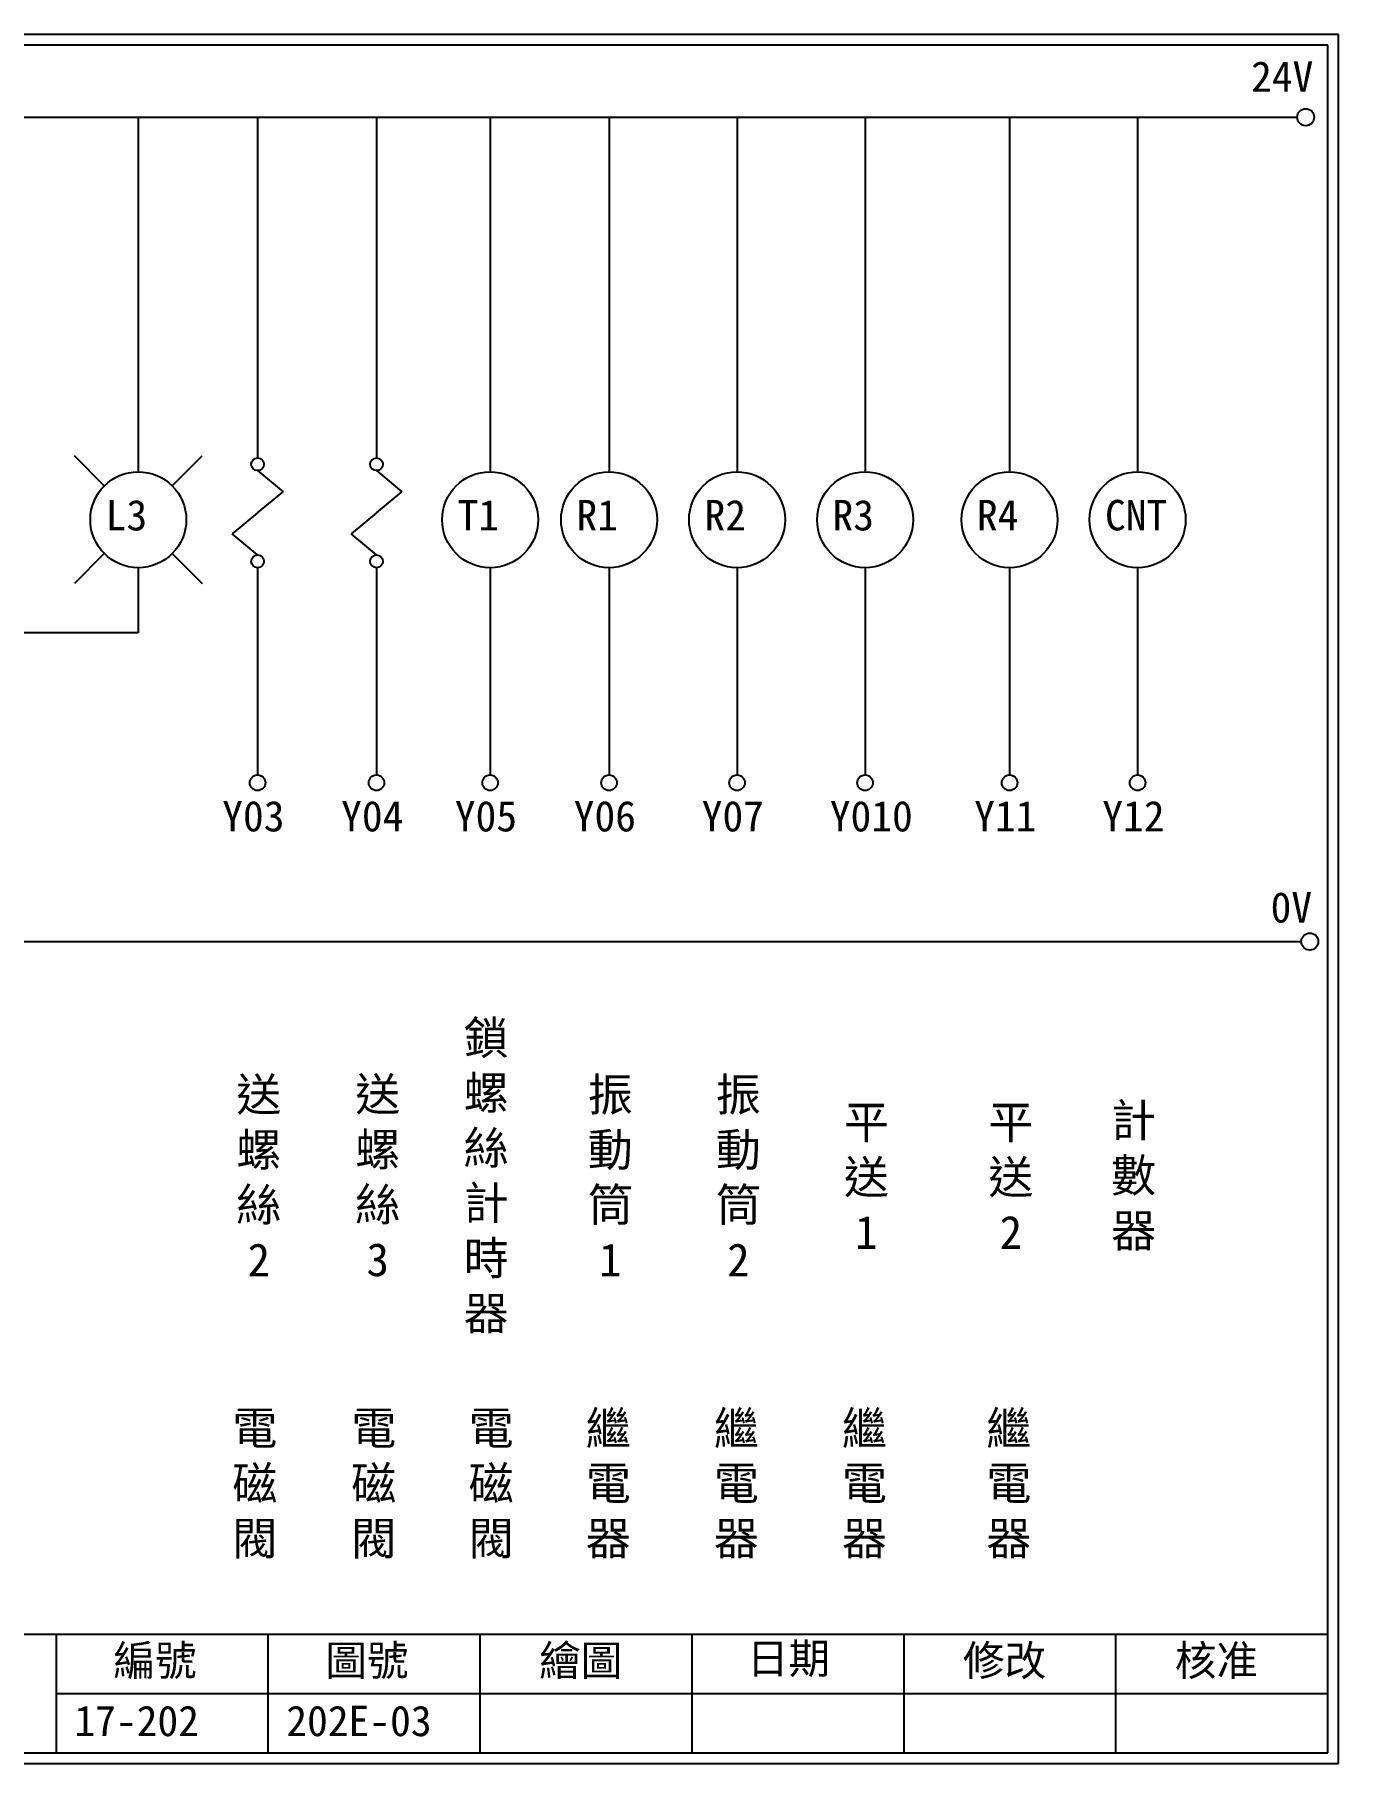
# Model space of a CAD drawing. Extents: x 926 to 1213, y 3 to 207.
# Drawn here: x 1058.9 to 1212.7, y 3 to 207 of the extents above; entities that cross this region are included whole.
import ezdxf

# ---------------------------------------------------------------- set-up
doc = ezdxf.new("R2010")
doc.units = 0
doc.layers.get('0').update_dxf_attribs({"linetype": 'CONTINUOUS'})
doc.layers.add('圖框層', color=7, linetype='CONTINUOUS')
doc.layers.add('標尺寸層', color=3, linetype='CONTINUOUS')
doc.styles.add('CNS', font='romanc.shx', dxfattribs={"bigfont": 'chineset.shx'})
doc.styles.add('STSL', font='kaiu.ttf')

msp = doc.modelspace()

# ---------------------------------------------------------------- linework, layer by layer
for centre in [(1208.88, 197.22), (1209.36, 99.96)]:
    msp.add_circle(centre, 1)
at = {"layer": '圖框層', "color": 7}
for p, q in [((1212.74, 206.97), (925.74, 206.97)), ((1212.74, 3), (1212.74, 206.97)), ((1211.49, 205.72), (926.99, 205.72)), ((1211.49, 4.25), (1211.49, 205.72)), ((926.99, 18.25), (1211.49, 18.25)), ((1061.49, 4.25), (1061.49, 18.25)), ((1086.49, 4.25), (1086.49, 18.25)), ((1111.49, 4.25), (1111.49, 18.25)), ((1136.49, 4.25), (1136.49, 18.25)), ((1161.49, 4.25), (1161.49, 18.25)), ((1186.49, 4.25), (1186.49, 18.25)), ((1061.49, 11.25), (1211.49, 11.25)), ((926.99, 4.25), (1211.49, 4.25)), ((925.74, 3), (1212.74, 3))]:
    msp.add_line(p, q, dxfattribs=at)
at = {"layer": '標尺寸層', "color": 7}
for p, q in [((930.28, 197.22), (1207.88, 197.22)), ((1071.15, 197.22), (1071.15, 155.39)), ((1085.22, 197.22), (1085.22, 157.03)), ((1099.25, 197.22), (1099.25, 157.03)), ((1112.66, 197.22), (1112.66, 155.39)), ((1126.69, 197.22), (1126.69, 155.39)), ((1141.79, 197.22), (1141.79, 155.39)), ((1156.9, 197.22), (1156.9, 155.39)), ((1173.94, 197.22), (1173.94, 155.39)), ((1189.05, 197.22), (1189.05, 155.39)), ((1067.14, 153.73), (1063.61, 157.27)), ((1075.15, 153.73), (1078.69, 157.27)), ((1085.22, 155.53), (1088.23, 153.04)), ((1099.25, 155.53), (1102.25, 153.04)), ((1085.22, 150.55), (1088.23, 153.04)), ((1099.25, 150.55), (1102.25, 153.04)), ((1085.22, 150.55), (1082.22, 148.06)), ((1099.25, 150.55), (1096.25, 148.06)), ((1085.22, 145.57), (1082.22, 148.06)), ((1099.25, 145.57), (1096.25, 148.06)), ((1067.14, 145.73), (1063.61, 142.19)), ((1075.15, 145.73), (1078.69, 142.19)), ((1071.15, 144.07), (1071.15, 136.39)), ((1085.22, 144.07), (1085.22, 119.62)), ((1099.25, 144.07), (1099.25, 119.62)), ((1112.66, 144.07), (1112.66, 119.62)), ((1126.69, 144.07), (1126.69, 119.62)), ((1141.79, 144.07), (1141.79, 119.62)), ((1156.9, 144.07), (1156.9, 119.62)), ((1173.94, 144.07), (1173.94, 119.62)), ((1189.05, 144.07), (1189.05, 119.62)), ((1071.15, 136.39), (1053.33, 136.39)), ((930.49, 99.96), (1208.36, 99.96))]:
    msp.add_line(p, q, dxfattribs=at)
for centre, radius in [((1071.15, 149.73), 5.66), ((1085.22, 156.28), 0.751), ((1099.25, 156.28), 0.751), ((1112.66, 149.73), 5.66), ((1126.69, 149.73), 5.66), ((1141.79, 149.73), 5.66), ((1156.9, 149.73), 5.66), ((1173.94, 149.73), 5.66), ((1189.05, 149.73), 5.66), ((1085.22, 144.82), 0.751), ((1099.25, 144.82), 0.751), ((1085.22, 118.7), 0.92), ((1099.25, 118.7), 0.92), ((1112.66, 118.7), 0.92), ((1126.69, 118.7), 0.92), ((1141.79, 118.7), 0.92), ((1156.9, 118.7), 0.92), ((1173.94, 118.7), 0.92), ((1189.05, 118.7), 0.92)]:
    msp.add_circle(centre, radius, dxfattribs=at)

# ---------------------------------------------------------------- texts
at = {"layer": '圖框層', "color": 4, "style": 'STSL'}
for s, p in [('24V', (1202.44, 200.22)), ('L3', (1067.3, 148.47)), ('T1', (1108.82, 148.47)), ('R1', (1122.84, 148.47)), ('R2', (1137.95, 148.47)), ('R3', (1153.05, 148.47)), ('R4', (1170.09, 148.47)), ('CNT', (1185.2, 148.47)), ('Y03', (1081.05, 112.96)), ('Y04', (1095.08, 112.96)), ('Y05', (1108.49, 112.96)), ('Y06', (1122.52, 112.96)), ('Y07', (1137.62, 112.96)), ('Y010', (1152.73, 112.96)), ('Y11', (1169.77, 112.96)), ('Y12', (1184.88, 112.96)), ('0V', (1204.74, 102.2)), ('編號', (1068.21, 13.34)), ('圖號', (1093.21, 13.34)), ('繪圖', (1118.44, 13.34)), ('日期', (1142.96, 13.59)), ('修改', (1168.44, 13.34)), ('核准', (1193.44, 13.34)), ('17-202', (1063.61, 6.22)), ('202E-03', (1088.61, 6.22))]:
    msp.add_text(s, height=3.6, dxfattribs=at).set_placement(p)
at = {"layer": '標尺寸層', "color": 7, "char_height": 3.9, "attachment_point": 5, "style": 'CNS'}
for s, insert, width in [('{\\fDFKai-SB|b0|i0|c136|p65;鎖螺絲計時器}', (1112.19, 72.16), 2.8481), ('{\\fDFKai-SB|b0|i0|c136|p65;送螺絲2}', (1085.37, 72.16), 2.8481), ('{\\fDFKai-SB|b0|i0|c136|p65;送螺絲3}', (1099.4, 72.16), 2.8481), ('{\\fDFKai-SB|b0|i0|c136|p65;振動筒1}', (1126.84, 72.16), 2.8481), ('{\\fDFKai-SB|b0|i0|c136|p65;振動筒2}', (1141.95, 72.16), 2.8481), ('{\\fDFKai-SB|b0|i0|c136|p65;平送1}', (1157.05, 72.16), 2.8481), ('{\\fDFKai-SB|b0|i0|c136|p65;平送2}', (1174.1, 72.16), 2.8481), ('{\\fDFKai-SB|b0|i0|c136|p65;計數器}', (1188.58, 72.16), 2.8481), ('{\\fDFKai-SB|b0|i0|c136|p65;繼電器}', (1126.6, 35.84), 8.6627), ('{\\fDFKai-SB|b0|i0|c136|p65;繼電器}', (1141.71, 35.84), 8.6627), ('{\\fDFKai-SB|b0|i0|c136|p65;繼電器}', (1156.82, 35.84), 8.6627), ('{\\fDFKai-SB|b0|i0|c136|p65;繼電器}', (1173.86, 35.84), 8.6627), ('{\\fDFKai-SB|b0|i0|c136|p65;電磁閥}', (1084.9, 35.84), 8.6627), ('{\\fDFKai-SB|b0|i0|c136|p65;電磁閥}', (1098.93, 35.84), 8.6627), ('{\\fDFKai-SB|b0|i0|c136|p65;電磁閥}', (1112.78, 35.84), 8.6627)]:
    msp.add_mtext(s, dxfattribs=dict(at, insert=insert, width=width))

doc.saveas('drawing.dxf')
